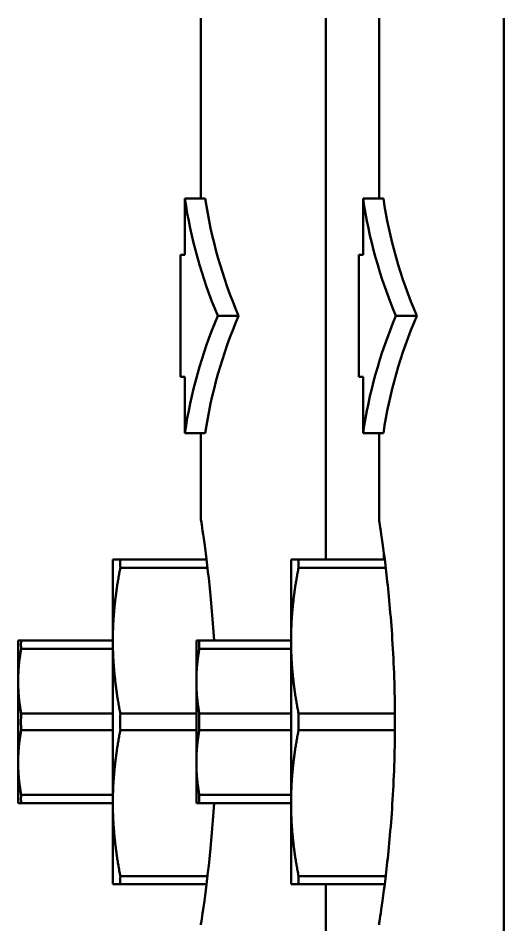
# Model space of a CAD drawing. Header units: millimetres. Extents: x 1510 to 10524, y 7125 to 13164.
# Drawn here: x 4975.78 to 4979.37, y 11278.95 to 11285.65 of the extents above; entities that cross this region are included whole.
import ezdxf

# ---------------------------------------------------------------- set-up
doc = ezdxf.new("R2010")
doc.units = ezdxf.units.MM
doc.header["$LTSCALE"] = 4
doc.layers.add('Visible (ISO)', color=7, linetype='Continuous', lineweight=50)

msp = doc.modelspace()

# ---------------------------------------------------------------- linework, layer by layer
at = {"layer": 'Visible (ISO)'}
for p, q in [((4977.1344, 11284.3199), (4977.1344, 11285.6539)), ((4978.0573, 11281.6539), (4978.0573, 11285.6539)), ((4978.4514, 11284.3199), (4978.4514, 11285.6539)), ((4979.3742, 11276.9749), (4979.3742, 11285.6539)), ((4977.0173, 11284.3199), (4977.0173, 11283.9039)), ((4977.0173, 11284.3199), (4977.1678, 11284.3199)), ((4978.3343, 11284.3199), (4978.3343, 11283.9039)), ((4978.3343, 11284.3199), (4978.4848, 11284.3199)), ((4976.9844, 11283.9039), (4977.0173, 11283.9039)), ((4976.9844, 11283.0039), (4976.9844, 11283.9039)), ((4978.3014, 11283.9039), (4978.3343, 11283.9039)), ((4978.3014, 11283.0039), (4978.3014, 11283.9039)), ((4977.2596, 11283.4539), (4977.414, 11283.4539)), ((4978.5765, 11283.4539), (4978.731, 11283.4539)), ((4977.0173, 11283.0039), (4976.9844, 11283.0039)), ((4977.0173, 11283.0039), (4977.0173, 11282.5878)), ((4978.3343, 11283.0039), (4978.3014, 11283.0039)), ((4978.3343, 11283.0039), (4978.3343, 11282.5878)), ((4977.0173, 11282.5878), (4977.1678, 11282.5878)), ((4977.1344, 11281.9539), (4977.1344, 11282.5878)), ((4978.3343, 11282.5878), (4978.4848, 11282.5878)), ((4978.4514, 11281.9539), (4978.4514, 11282.5878)), ((4976.4844, 11281.0539), (4976.4844, 11281.6539)), ((4976.4844, 11281.6539), (4976.5397, 11281.6539)), ((4976.5397, 11281.6539), (4977.1767, 11281.6539)), ((4977.8014, 11281.0539), (4977.8014, 11281.6539)), ((4977.8014, 11281.6539), (4977.8567, 11281.6539)), ((4977.8567, 11281.6539), (4978.4937, 11281.6539)), ((4977.1841, 11281.5932), (4976.5397, 11281.5932)), ((4978.5011, 11281.5932), (4977.8567, 11281.5932)), ((4975.7844, 11281.0539), (4975.8065, 11281.0539)), ((4975.7844, 11280.7539), (4975.7844, 11281.0539)), ((4975.8065, 11281.0539), (4976.4844, 11281.0539)), ((4976.4844, 11280.9932), (4975.8065, 11280.9932)), ((4976.4844, 11279.8539), (4976.4844, 11281.0539)), ((4977.1014, 11281.0539), (4977.1234, 11281.0539)), ((4977.1014, 11280.7539), (4977.1014, 11281.0539)), ((4977.1234, 11281.0539), (4977.8014, 11281.0539)), ((4977.8014, 11280.9932), (4977.1234, 11280.9932)), ((4977.8014, 11279.8539), (4977.8014, 11281.0539)), ((4975.7844, 11280.1539), (4975.7844, 11280.7539)), ((4977.1014, 11280.1539), (4977.1014, 11280.7539)), ((4975.8065, 11280.5145), (4976.4844, 11280.5145)), ((4976.5397, 11280.5145), (4977.1014, 11280.5145)), ((4977.1234, 11280.5145), (4977.8014, 11280.5145)), ((4977.8567, 11280.5145), (4978.5691, 11280.5145)), ((4976.4844, 11280.3932), (4975.8065, 11280.3932)), ((4977.1014, 11280.3932), (4976.5397, 11280.3932)), ((4977.8014, 11280.3932), (4977.1234, 11280.3932)), ((4978.5691, 11280.3932), (4977.8567, 11280.3932)), ((4975.7844, 11279.8539), (4975.7844, 11280.1539)), ((4977.1014, 11279.8539), (4977.1014, 11280.1539)), ((4975.8065, 11279.8539), (4975.7844, 11279.8539)), ((4975.8065, 11279.9145), (4976.4844, 11279.9145)), ((4976.4844, 11279.8539), (4975.8065, 11279.8539)), ((4976.4844, 11279.2539), (4976.4844, 11279.8539)), ((4977.1234, 11279.8539), (4977.1014, 11279.8539)), ((4977.1234, 11279.9145), (4977.8014, 11279.9145)), ((4977.8014, 11279.8539), (4977.1234, 11279.8539)), ((4977.8014, 11279.2539), (4977.8014, 11279.8539)), ((4976.5397, 11279.2539), (4976.4844, 11279.2539)), ((4976.5397, 11279.3145), (4977.1841, 11279.3145)), ((4977.1767, 11279.2539), (4976.5397, 11279.2539)), ((4977.8567, 11279.2539), (4977.8014, 11279.2539)), ((4977.8567, 11279.3145), (4978.5011, 11279.3145)), ((4978.4937, 11279.2539), (4977.8567, 11279.2539)), ((4978.0573, 11276.9749), (4978.0573, 11279.2539))]:
    msp.add_line(p, q, dxfattribs=at)
for centre, radius, start, end in [((4986.7344, 11281.4539), 8.25, 178.30397, 178.61088), ((4980.2541, 11280.4539), 3.7148, 179.06496, 180.93504), ((4981.571, 11280.4539), 3.7148, 179.06496, 180.93504)]:
    msp.add_arc(centre, radius, start, end, dxfattribs=at)
for centre, major_axis, ratio, start_param, end_param in [((4986.7344, 11284.7818), (-9.75, 0), 0.57735, 0.082144, 0.238142), ((4986.7344, 11284.7818), (9.6, 0), 0.57735, 3.225023, 3.383529), ((4988.0514, 11284.7818), (-9.75, 0), 0.57735, 0.082144, 0.238142), ((4988.0514, 11284.7818), (9.6, 0), 0.57735, 3.225023, 3.383529), ((4986.7344, 11282.126), (9.75, 0), 0.57735, 2.903451, 3.059449), ((4986.7344, 11282.126), (-9.6, 0), 0.57735, 6.041249, 6.199755), ((4988.0514, 11282.126), (9.75, 0), 0.57735, 2.903451, 3.059449), ((4988.0514, 11282.126), (-9.6, 0), 0.57735, 6.041249, 6.199755), ((4980.2541, 11281.6235), (-3.7148, 0), 0.5, 6.266866, 6.299505), ((4981.571, 11281.6235), (-3.7148, 0), 0.5, 6.266866, 6.299505), ((4980.2541, 11279.2842), (-3.7148, 0), 0.5, 6.266866, 6.299505), ((4981.571, 11279.2842), (-3.7148, 0), 0.5, 6.266866, 6.299505)]:
    msp.add_ellipse(centre, major_axis=major_axis, ratio=ratio, start_param=start_param, end_param=end_param, dxfattribs=at)
for points, knots in [([(4977.2333, 11281.0539), (4977.2223, 11281.2286), (4977.2073, 11281.3877), (4977.1784, 11281.6475), (4977.1627, 11281.7629), (4977.1461, 11281.8778), (4977.1417, 11281.9068), (4977.1358, 11281.9448), (4977.1344, 11281.9539), (4977.1344, 11281.9539)], [9.648669, 9.648669, 9.648669, 9.648669, 10.188508, 10.188508, 10.75453, 10.75453, 11.03754, 11.03754, 11.320551, 11.320551, 11.320551, 11.320551]), ([(4978.4514, 11278.9539), (4978.4514, 11278.9539), (4978.4528, 11278.9629), (4978.4586, 11279.0009), (4978.463, 11279.0299), (4978.4797, 11279.1448), (4978.4954, 11279.2602), (4978.5249, 11279.5262), (4978.5407, 11279.6947), (4978.5575, 11279.9718), (4978.5619, 11280.0681), (4978.5678, 11280.262), (4978.5693, 11280.3595), (4978.5693, 11280.4539), (4978.5693, 11280.5482), (4978.5678, 11280.6457), (4978.5619, 11280.8396), (4978.5575, 11280.9359), (4978.5407, 11281.2131), (4978.5249, 11281.3815), (4978.4954, 11281.6475), (4978.4797, 11281.7629), (4978.463, 11281.8778), (4978.4586, 11281.9068), (4978.4528, 11281.9448), (4978.4514, 11281.9539), (4978.4514, 11281.9539)], [6.792331, 6.792331, 6.792331, 6.792331, 7.075342, 7.075342, 7.358353, 7.358353, 7.924374, 7.924374, 8.490408, 8.490408, 8.773424, 8.773424, 9.056441, 9.056441, 9.056441, 9.339458, 9.339458, 9.622474, 9.622474, 10.188508, 10.188508, 10.75453, 10.75453, 11.03754, 11.03754, 11.320551, 11.320551, 11.320551, 11.320551]), ([(4977.1344, 11278.9539), (4977.1344, 11278.9539), (4977.1358, 11278.9629), (4977.1417, 11279.0009), (4977.1461, 11279.0299), (4977.1627, 11279.1448), (4977.1784, 11279.2602), (4977.2073, 11279.52), (4977.2223, 11279.6792), (4977.2333, 11279.8539)], [6.792331, 6.792331, 6.792331, 6.792331, 7.075342, 7.075342, 7.358353, 7.358353, 7.924374, 7.924374, 8.464213, 8.464213, 8.464213, 8.464213])]:
    msp.add_open_spline(points, degree=3, knots=knots, dxfattribs=at)
for points, weights in [([(4976.5397, 11281.5932), (4976.4844, 11281.3075), (4976.4844, 11281.0539)], [1.90937651336, 2.0303040323, 2.0303040323]), ([(4977.8567, 11281.5932), (4977.8014, 11281.3075), (4977.8014, 11281.0539)], [1.90937651336, 2.0303040323, 2.0303040323]), ([(4975.8065, 11280.9932), (4975.7844, 11280.8678), (4975.7844, 11280.7539)], [2.69551093938, 2.83165161297, 2.83165161297]), ([(4975.8065, 11280.9932), (4975.8044, 11281.0235), (4975.8065, 11281.0539)], [2.62115345758, 2.63226018384, 2.62115345758]), ([(4976.4844, 11281.0539), (4976.4844, 11280.8002), (4976.5397, 11280.5145)], [2.0303040323, 2.0303040323, 1.90937651336]), ([(4977.1234, 11280.9932), (4977.1014, 11280.8678), (4977.1014, 11280.7539)], [2.69551093938, 2.83165161297, 2.83165161297]), ([(4977.1234, 11280.9932), (4977.1214, 11281.0235), (4977.1234, 11281.0539)], [2.62115345758, 2.63226018384, 2.62115345758]), ([(4977.8014, 11281.0539), (4977.8014, 11280.8002), (4977.8567, 11280.5145)], [2.0303040323, 2.0303040323, 1.90937651336]), ([(4975.7844, 11280.7539), (4975.7844, 11280.6399), (4975.8065, 11280.5145)], [2.83165161297, 2.83165161297, 2.69551093938]), ([(4977.1014, 11280.7539), (4977.1014, 11280.6399), (4977.1234, 11280.5145)], [2.83165161297, 2.83165161297, 2.69551093938]), ([(4975.8065, 11280.3932), (4975.8044, 11280.4539), (4975.8065, 11280.5145)], [2.62115345758, 2.63226018384, 2.62115345758]), ([(4977.1234, 11280.3932), (4977.1214, 11280.4539), (4977.1234, 11280.5145)], [2.62115345758, 2.63226018384, 2.62115345758]), ([(4975.8065, 11280.3932), (4975.7844, 11280.2678), (4975.7844, 11280.1539)], [2.69551093938, 2.83165161297, 2.83165161297]), ([(4976.5397, 11280.3932), (4976.4844, 11280.1075), (4976.4844, 11279.8539)], [1.90937651336, 2.0303040323, 2.0303040323]), ([(4977.1234, 11280.3932), (4977.1014, 11280.2678), (4977.1014, 11280.1539)], [2.69551093938, 2.83165161297, 2.83165161297]), ([(4977.8567, 11280.3932), (4977.8014, 11280.1075), (4977.8014, 11279.8539)], [1.90937651336, 2.0303040323, 2.0303040323]), ([(4975.7844, 11280.1539), (4975.7844, 11280.0399), (4975.8065, 11279.9145)], [2.83165161297, 2.83165161297, 2.69551093938]), ([(4977.1014, 11280.1539), (4977.1014, 11280.0399), (4977.1234, 11279.9145)], [2.83165161297, 2.83165161297, 2.69551093938]), ([(4975.8065, 11279.8539), (4975.8044, 11279.8842), (4975.8065, 11279.9145)], [2.62115345758, 2.63226018384, 2.62115345758]), ([(4976.4844, 11279.8539), (4976.4844, 11279.6002), (4976.5397, 11279.3145)], [2.0303040323, 2.0303040323, 1.90937651336]), ([(4977.1234, 11279.8539), (4977.1214, 11279.8842), (4977.1234, 11279.9145)], [2.62115345758, 2.63226018384, 2.62115345758]), ([(4977.8014, 11279.8539), (4977.8014, 11279.6002), (4977.8567, 11279.3145)], [2.0303040323, 2.0303040323, 1.90937651336])]:
    msp.add_rational_spline(points, weights, degree=2, dxfattribs=at)

doc.saveas('drawing.dxf')
